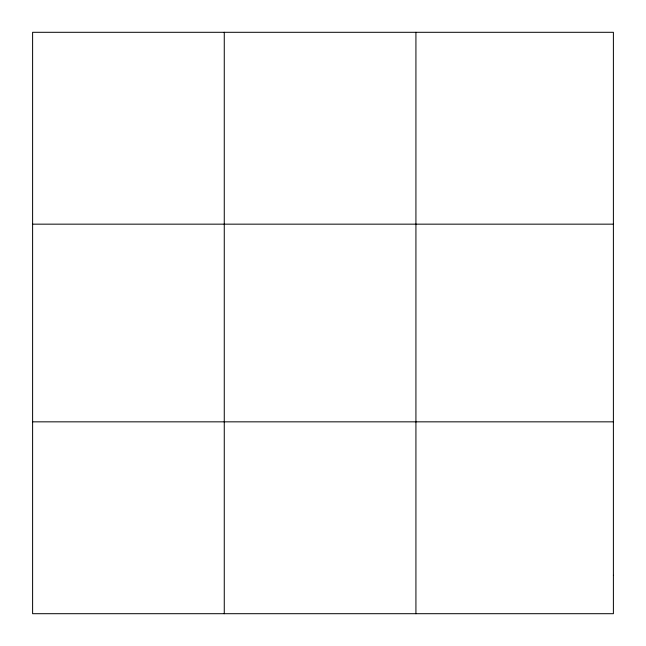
<?xml version="1.0" encoding="UTF-8"?>
<svg xmlns="http://www.w3.org/2000/svg" width="646" height="646" viewBox="0 0 646 646"><rect width="100%" height="100%" fill="white"/><g stroke="black" fill="none" stroke-linecap="round" stroke-linejoin="round"><path stroke-width="0.97" d="M224.267 32.3L224.267 613.7M415.927 32.3L415.927 613.7M32.607 224.162L613.393 224.162M32.607 421.838L613.393 421.838M613.393 575.328L613.393 613.7L32.607 613.7L32.607 32.3L613.393 32.3L613.393 575.328"/></g></svg>
